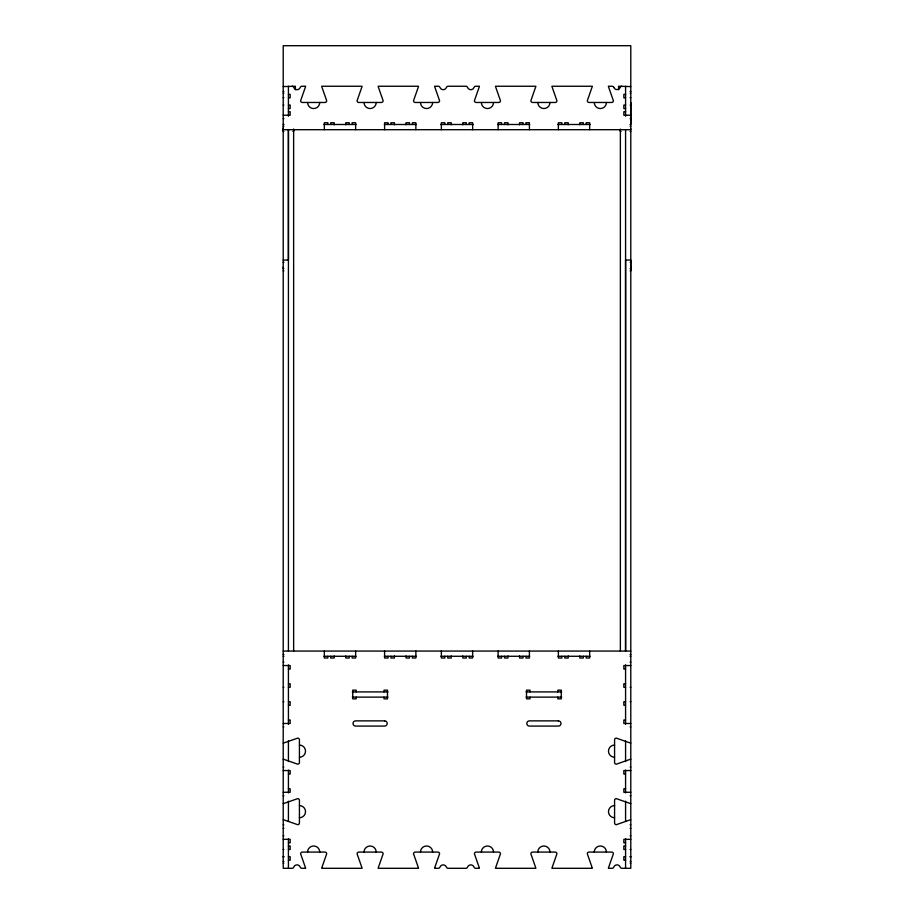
<?xml version="1.0" encoding="UTF-8"?>
<svg xmlns="http://www.w3.org/2000/svg" width="914" height="914" viewBox="0 0 914 914"><rect width="100%" height="100%" fill="white"/><g stroke="black" fill="none" stroke-linecap="round" stroke-linejoin="round"><path stroke-width="1.37" d="M283.214 267.882L283.214 267.094M283.214 127.96L283.214 131.433L283.866 131.433M283.214 86.579L295.382 86.247L295.382 89.732M293.634 129.114L293.634 131.433L292.983 131.433M620.366 129.114L620.366 131.433L621.017 131.433M630.786 267.094L630.786 267.882M630.134 270.898L630.786 270.898L630.786 45.7L283.214 45.7L283.214 868.3L292.092 868.3A1.737 1.737 0 0 0 293.725 867.146A3.473 3.473 0 0 1 300.283 867.146A1.737 1.737 0 0 0 301.917 868.3L305.584 868.3A1.737 1.737 0 0 0 305.516 867.797L300.615 853.813A1.737 1.737 0 0 1 302.363 852.077L324.95 852.077A1.737 1.737 0 0 1 326.686 853.813L321.797 867.797A1.737 1.737 0 0 0 321.717 868.3L362.035 868.3A1.737 1.737 0 0 0 361.967 867.797L357.077 853.813A1.737 1.737 0 0 1 358.814 852.077L381.401 852.077A1.737 1.737 0 0 1 383.137 853.813L378.247 867.797A1.737 1.737 0 0 0 378.168 868.3L418.486 868.3A1.737 1.737 0 0 0 418.418 867.797L413.528 853.813A1.737 1.737 0 0 1 415.264 852.077L437.852 852.077A1.737 1.737 0 0 1 439.588 853.813L434.698 867.797A1.737 1.737 0 0 0 434.63 868.3L438.286 868.3A1.737 1.737 0 0 0 439.931 867.146A3.473 3.473 0 0 1 446.478 867.146A1.737 1.737 0 0 0 448.123 868.3L465.877 868.3A1.737 1.737 0 0 0 467.522 867.146A3.473 3.473 0 0 1 474.069 867.146A1.737 1.737 0 0 0 475.714 868.3L479.37 868.3A1.737 1.737 0 0 0 479.302 867.797L474.412 853.813A1.737 1.737 0 0 1 476.148 852.077L498.736 852.077A1.737 1.737 0 0 1 500.472 853.813L495.582 867.797A1.737 1.737 0 0 0 495.514 868.3L535.832 868.3A1.737 1.737 0 0 0 535.753 867.797L530.863 853.813A1.737 1.737 0 0 1 532.599 852.077L555.186 852.077A1.737 1.737 0 0 1 556.923 853.813L552.033 867.797A1.737 1.737 0 0 0 551.965 868.3L592.283 868.3A1.737 1.737 0 0 0 592.203 867.797L587.314 853.813A1.737 1.737 0 0 1 589.05 852.077L611.637 852.077A1.737 1.737 0 0 1 613.385 853.813L608.484 867.797A1.737 1.737 0 0 0 608.416 868.3L612.083 868.3A1.737 1.737 0 0 0 613.717 867.146A3.473 3.473 0 0 1 620.275 867.146A1.737 1.737 0 0 0 621.908 868.3L630.786 868.3L630.786 260.044L625.576 260.044L625.576 651.065L625.576 129.697M630.786 102.471L630.786 124.487L630.032 124.487M283.214 268.853L283.866 268.659M283.214 260.113L288.424 260.044L288.424 129.697L288.424 651.065M283.214 91.469L283.866 91.469M630.134 91.469L630.786 91.469M283.214 93.205L283.866 93.205M630.134 93.205L630.786 93.205M288.424 94.359L290.161 94.359L290.161 97.832L288.424 97.832M625.576 94.359L623.839 94.359L623.839 97.832L625.576 97.832M283.214 97.729L283.866 97.627M630.134 97.627L630.786 97.729M283.214 105.076L283.866 105.076M288.424 105.076L290.161 105.076L290.161 108.549L288.424 108.549M625.576 105.076L623.839 105.076L623.839 108.549L625.576 108.549M630.134 105.076L630.786 105.076M288.424 111.737L290.161 111.737L290.161 115.221L283.214 115.221M625.576 111.737L623.839 111.737L623.839 115.221L630.786 115.221M283.214 118.694L283.866 118.694M630.134 118.694L630.786 118.694M283.214 124.487L283.968 124.487M323.602 124.487L356.414 124.487M384.371 124.487L416.338 124.487M440.594 124.487L473.406 124.487M497.662 124.487L529.629 124.487M557.586 124.487L590.398 124.487M283.214 126.223L283.866 126.223M630.134 126.223L630.786 126.223M283.214 129.697L630.786 129.697L630.786 128.794M630.134 131.433L630.786 131.433M283.214 262.375L283.866 262.375M630.134 262.375L630.786 262.375M630.134 268.659L630.786 268.853M283.214 270.898L283.866 270.898M283.214 651.065L630.786 651.065M283.214 654.538L283.866 654.538M630.134 654.538L630.786 654.538M283.214 656.275L283.968 656.275M323.91 656.275L356.06 656.275M384.371 656.275L416.304 656.275M440.925 656.275L473.075 656.275M497.696 656.275L529.629 656.275M557.94 656.275L590.09 656.275M630.032 656.275L630.786 656.275M283.214 662.067L283.866 662.067M630.134 662.067L630.786 662.067M283.214 665.552L290.161 665.552L290.161 669.025L288.424 669.025M630.786 665.552L623.839 665.552L623.839 669.025L625.576 669.025M288.424 683.798L290.161 683.798L290.161 687.271L288.424 687.271M625.576 683.798L623.839 683.798L623.839 687.271L625.576 687.271M283.214 687.271L283.866 687.271M630.134 687.271L630.786 687.271M352.29 691.909L387.924 691.909M526.076 691.909L561.71 691.909M352.29 697.119L387.924 697.119M526.076 697.119L561.71 697.119M283.214 701.758L283.866 701.758M288.424 701.758L290.161 701.758L290.161 705.231L288.424 705.231M625.576 701.758L623.839 701.758L623.839 705.231L625.576 705.231M630.134 701.758L630.786 701.758M288.424 720.004L290.161 720.004L290.161 723.477L283.214 723.477M625.576 720.004L623.839 720.004L623.839 723.477L630.786 723.477M283.214 726.95L283.866 726.95M630.134 726.95L630.786 726.95M283.214 767.063L283.866 767.063M630.134 767.063L630.786 767.063M283.214 770.548L290.161 770.548L290.161 774.021L288.424 774.021M630.786 770.548L623.839 770.548L623.839 774.021L625.576 774.021M288.424 788.793L290.161 788.793L290.161 792.267L283.214 792.267M625.576 788.793L623.839 788.793L623.839 792.267L630.786 792.267M283.214 795.74L283.866 795.74M630.134 795.74L630.786 795.74M283.214 824.851L283.866 824.851M630.134 824.851L630.786 824.851M283.214 828.324L283.866 828.324M630.134 828.324L630.786 828.324M283.214 835.864L283.866 835.864M630.134 835.864L630.786 835.864M283.214 839.338L290.161 839.338L290.161 842.811L288.424 842.811M630.786 839.338L623.839 839.338L623.839 842.811L625.576 842.811M288.424 845.998L290.161 845.998L290.161 849.472L288.424 849.472M625.576 845.998L623.839 845.998L623.839 849.472L625.576 849.472M283.214 849.472L283.866 849.472M630.134 849.472L630.786 849.472M283.214 856.715L283.866 856.715M288.424 856.715L290.161 856.715L290.161 860.188L288.424 860.188M625.576 856.715L623.839 856.715L623.839 860.188L625.576 860.188M630.134 856.715L630.786 856.715M283.214 856.932L283.866 856.932M630.134 856.932L630.786 856.932M283.214 861.354L283.866 861.354M630.134 861.354L630.786 861.354M283.214 863.09L283.866 863.09M630.134 863.09L630.786 863.09M630.786 86.579L618.618 86.247L618.618 89.732M620.366 129.697L620.366 651.065M625.576 86.247L625.576 116.227M625.576 664.889L625.576 724.345M625.576 740.786L625.576 761.533M625.576 770.114L625.576 792.918M625.576 801.201L625.576 821.218M625.576 838.686L625.576 868.3M589.656 129.697L589.656 122.75L586.182 122.75L586.182 124.487M589.656 651.065L589.656 658.011L586.182 658.011L586.182 656.275M583.292 124.487L583.292 122.75L579.807 122.75L579.807 124.807M583.292 656.275L583.292 658.011L579.807 658.011L579.807 655.955M568.222 124.807L568.222 122.75L564.749 122.75L564.749 124.487M568.222 655.955L568.222 658.011L564.749 658.011L564.749 656.275M561.847 124.487L561.847 122.75L558.374 122.75L558.374 129.697M561.847 656.275L561.847 658.011L558.374 658.011L558.374 651.065M557.803 691.909L557.803 690.161L561.276 690.161L561.276 698.856L557.803 698.856L557.803 697.119M529.994 691.909L529.994 690.161L526.521 690.161L526.521 698.856L529.994 698.856L529.994 697.119M529.412 129.697L529.412 122.75L525.938 122.75L525.938 124.487M529.412 651.065L529.412 658.011L525.938 658.011L525.938 656.275M523.037 124.487L523.037 122.75L519.563 122.75L519.563 124.807M523.037 656.275L523.037 658.011L519.563 658.011L519.563 655.955M507.978 124.807L507.978 122.75L504.505 122.75L504.505 124.487M507.978 655.955L507.978 658.011L504.505 658.011L504.505 656.275M501.603 124.487L501.603 122.75L498.13 122.75L498.13 129.697M501.603 656.275L501.603 658.011L498.13 658.011L498.13 651.065M472.641 129.697L472.641 122.75L469.168 122.75L469.168 124.487M472.641 651.065L472.641 658.011L469.168 658.011L469.168 656.275M466.266 124.487L466.266 122.75L462.792 122.75L462.792 124.807M466.266 656.275L466.266 658.011L462.792 658.011L462.792 655.955M451.208 124.807L451.208 122.75L447.734 122.75L447.734 124.487M451.208 655.955L451.208 658.011L447.734 658.011L447.734 656.275M444.832 124.487L444.832 122.75L441.359 122.75L441.359 129.697M444.832 656.275L444.832 658.011L441.359 658.011L441.359 651.065M415.87 129.697L415.87 122.75L412.397 122.75L412.397 124.487M415.87 651.065L415.87 658.011L412.397 658.011L412.397 656.275M409.495 124.487L409.495 122.75L406.022 122.75L406.022 124.807M409.495 656.275L409.495 658.011L406.022 658.011L406.022 655.955M394.437 124.807L394.437 122.75L390.964 122.75L390.964 124.487M394.437 655.955L394.437 658.011L390.964 658.011L390.964 656.275M388.062 124.487L388.062 122.75L384.588 122.75L384.588 129.697M388.062 656.275L388.062 658.011L384.588 658.011L384.588 651.065M384.006 691.909L384.006 690.161L387.479 690.161L387.479 698.856L384.006 698.856L384.006 697.119M356.197 691.909L356.197 690.161L352.724 690.161L352.724 698.856L356.197 698.856L356.197 697.119M355.626 129.697L355.626 122.75L352.153 122.75L352.153 124.487M355.626 651.065L355.626 658.011L352.153 658.011L352.153 656.275M349.251 124.487L349.251 122.75L345.778 122.75L345.778 124.807M349.251 656.275L349.251 658.011L345.778 658.011L345.778 655.955M334.193 124.807L334.193 122.75L330.708 122.75L330.708 124.487M334.193 655.955L334.193 658.011L330.708 658.011L330.708 656.275M327.818 124.487L327.818 122.75L324.344 122.75L324.344 129.697M327.818 656.275L327.818 658.011L324.344 658.011L324.344 651.065M293.634 129.377L293.634 651.065M288.424 86.247L288.424 116.227M288.424 664.889L288.424 724.345M288.424 740.786L288.424 761.533M288.424 770.114L288.424 792.918M288.424 801.201L288.424 821.218M288.424 838.686L288.424 868.3M493.526 102.471A6.078 6.078 0 0 1 487.448 108.549A6.078 6.078 0 0 1 481.358 102.471M549.977 102.471A6.078 6.078 0 0 1 543.899 108.549A6.078 6.078 0 0 1 537.809 102.471M606.428 102.471A6.078 6.078 0 0 1 600.349 108.549A6.078 6.078 0 0 1 594.26 102.471M613.717 87.413A1.737 1.737 0 0 0 612.083 86.247L608.416 86.247A1.737 1.737 0 0 0 608.484 86.75L613.385 100.734A1.737 1.737 0 0 1 611.637 102.471L589.05 102.471A1.737 1.737 0 0 1 587.314 100.734L592.203 86.75A1.737 1.737 0 0 0 592.283 86.247L551.965 86.247A1.737 1.737 0 0 0 552.033 86.75L556.923 100.734A1.737 1.737 0 0 1 555.186 102.471L532.599 102.471A1.737 1.737 0 0 1 530.863 100.734L535.753 86.75A1.737 1.737 0 0 0 535.832 86.247L495.514 86.247A1.737 1.737 0 0 0 495.582 86.75L500.472 100.734A1.737 1.737 0 0 1 498.736 102.471L476.148 102.471A1.737 1.737 0 0 1 474.412 100.734L479.302 86.75A1.737 1.737 0 0 0 479.37 86.247L475.714 86.247A1.737 1.737 0 0 0 474.069 87.413A3.473 3.473 0 0 1 467.522 87.413A1.737 1.737 0 0 0 465.877 86.247L448.123 86.247A1.737 1.737 0 0 0 446.478 87.413A3.473 3.473 0 0 1 439.931 87.413A1.737 1.737 0 0 0 438.286 86.247L434.63 86.247A1.737 1.737 0 0 0 434.698 86.75L439.588 100.734A1.737 1.737 0 0 1 437.852 102.471L415.264 102.471A1.737 1.737 0 0 1 413.528 100.734L418.418 86.75A1.737 1.737 0 0 0 418.486 86.247L378.168 86.247A1.737 1.737 0 0 0 378.247 86.75L383.137 100.734A1.737 1.737 0 0 1 381.401 102.471L358.814 102.471A1.737 1.737 0 0 1 357.077 100.734L361.967 86.75A1.737 1.737 0 0 0 362.035 86.247L321.717 86.247A1.737 1.737 0 0 0 321.797 86.75L326.686 100.734A1.737 1.737 0 0 1 324.95 102.471L302.363 102.471A1.737 1.737 0 0 1 300.615 100.734L305.516 86.75A1.737 1.737 0 0 0 305.584 86.247L301.917 86.247A1.737 1.737 0 0 0 300.283 87.413A3.473 3.473 0 0 1 293.725 87.413A1.737 1.737 0 0 0 292.092 86.247M620.275 87.298A3.473 3.473 0 0 1 613.717 87.298M620.275 87.413A1.737 1.737 0 0 1 621.908 86.247M319.74 102.471A6.078 6.078 0 0 1 313.651 108.549A6.078 6.078 0 0 1 307.572 102.471M376.191 102.471A6.078 6.078 0 0 1 370.101 108.549A6.078 6.078 0 0 1 364.023 102.471M432.642 102.471A6.078 6.078 0 0 1 426.552 108.549A6.078 6.078 0 0 1 420.474 102.471M481.358 852.077A6.078 6.078 0 0 1 487.448 845.998A6.078 6.078 0 0 1 493.526 852.077M420.474 852.077A6.078 6.078 0 0 1 426.552 845.998A6.078 6.078 0 0 1 432.642 852.077M364.023 852.077A6.078 6.078 0 0 1 370.101 845.998A6.078 6.078 0 0 1 376.191 852.077M307.572 852.077A6.078 6.078 0 0 1 313.651 845.998A6.078 6.078 0 0 1 319.74 852.077M594.26 852.077A6.078 6.078 0 0 1 600.349 845.998A6.078 6.078 0 0 1 606.428 852.077M537.809 852.077A6.078 6.078 0 0 1 543.899 845.998A6.078 6.078 0 0 1 549.977 852.077M630.786 759.214A1.737 1.737 0 0 0 630.294 759.294L616.31 764.184A1.737 1.737 0 0 1 614.574 762.447L614.574 739.86A1.737 1.737 0 0 1 616.31 738.112L630.294 743.013A1.737 1.737 0 0 0 630.786 743.082M630.786 803.589A1.737 1.737 0 0 1 630.294 803.52L616.31 798.63A1.737 1.737 0 0 0 614.574 800.367L614.574 822.954A1.737 1.737 0 0 0 616.31 824.691L630.294 819.801A1.737 1.737 0 0 1 630.786 819.732M614.574 817.744A6.078 6.078 0 0 1 608.484 811.655A6.078 6.078 0 0 1 614.574 805.577M283.214 819.732A1.737 1.737 0 0 1 283.706 819.801L297.69 824.691A1.737 1.737 0 0 0 299.426 822.954L299.426 800.367A1.737 1.737 0 0 0 297.69 798.63L283.706 803.52A1.737 1.737 0 0 1 283.214 803.589M299.426 805.577A6.078 6.078 0 0 1 305.516 811.655A6.078 6.078 0 0 1 299.426 817.744M283.214 759.214A1.737 1.737 0 0 1 283.706 759.294L297.69 764.184A1.737 1.737 0 0 0 299.426 762.447L299.426 739.86A1.737 1.737 0 0 0 297.69 738.112L283.706 743.013A1.737 1.737 0 0 1 283.214 743.082M299.426 745.07A6.078 6.078 0 0 1 305.516 751.148A6.078 6.078 0 0 1 299.426 757.238M614.574 757.238A6.078 6.078 0 0 1 608.484 751.148A6.078 6.078 0 0 1 614.574 745.07M384.588 720.872L355.626 720.872A2.605 2.605 0 0 0 353.021 723.477A2.605 2.605 0 0 0 355.626 726.082L384.588 726.082A2.605 2.605 0 0 0 387.193 723.477A2.605 2.605 0 0 0 384.588 720.872M558.374 720.872L529.412 720.872A2.605 2.605 0 0 0 526.807 723.477A2.605 2.605 0 0 0 529.412 726.082L558.374 726.082A2.605 2.605 0 0 0 560.979 723.477A2.605 2.605 0 0 0 558.374 720.872"/></g></svg>
